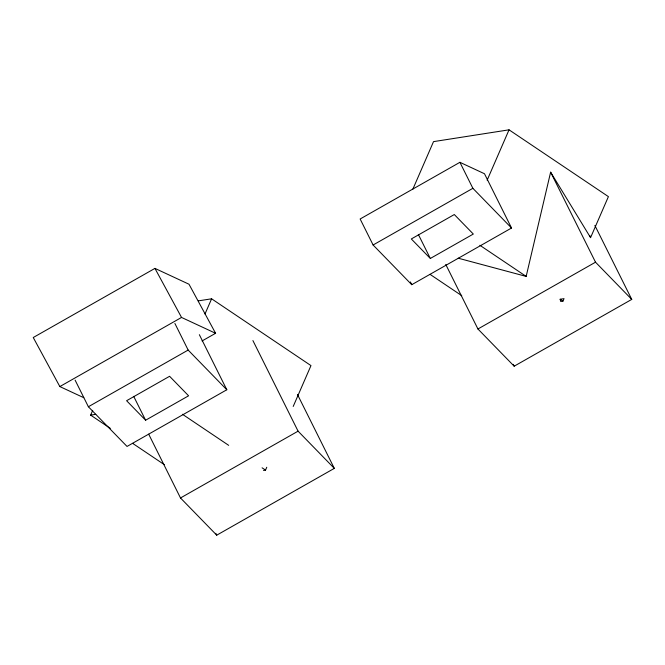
<?xml version="1.0" encoding="UTF-8"?>
<svg xmlns="http://www.w3.org/2000/svg" width="665" height="665" viewBox="0 0 665 665"><rect width="100%" height="100%" fill="white"/><g stroke="black" fill="none" stroke-linecap="round" stroke-linejoin="round"><path stroke-width="1" d="M458.227 258.203L526.165 276.399L550.628 172.169L590.57 237.646L608.409 196.624L509.041 129.825L433.522 141.628L412.865 189.143M110.34 428.368L90.64 415.126L92.701 410.372M204.995 314.005L211.603 298.801L310.971 365.6L293.207 406.456M263.49 470.429L265.526 470.113L266.765 467.262M487.146 180.182L509.041 129.825M562.964 301.137L564.045 298.651L560.146 299.242L560.728 301.486L562.964 301.137L560.146 299.242M202.069 340.962L215.593 333.281L189.001 284.229L154.945 268.386L33.25 337.521L59.842 386.573L83.773 397.703M59.842 386.573L181.537 317.438L215.593 333.281M459.914 162.31L360.139 218.993L373.098 244.994L411.76 284.695L511.535 228.012L484.477 173.74L459.914 162.31L472.873 188.311L511.535 228.012M88.379 406.747L188.153 350.064L226.815 389.765L127.04 446.439L88.379 406.747L75.112 380.131M373.098 244.994L472.873 188.311M145.602 420.222L188.594 395.8L169.592 376.29L126.599 400.712L145.602 420.222L133.698 396.357M430.321 258.469L473.314 234.047L454.311 214.537L411.319 238.959L430.321 258.469L418.351 234.471M180.498 497.969L298.078 431.169L334.312 468.376L216.732 535.175L180.498 497.969L148.694 434.179M477.936 328.992L595.516 262.193L631.75 299.4L514.17 366.199L477.936 328.992L445.758 264.454M198.336 300.871L211.603 298.801M90.64 415.126L95.743 414.328M479.881 245.285L526.165 276.399M430.047 274.362L461.743 295.667M182.434 414.262L228.694 445.351M262.101 467.811L265.526 470.113M132.609 443.339L164.305 464.644M154.945 268.386L181.537 317.438M594.876 225.452L631.75 299.4M550.628 172.169L595.516 262.193M513.255 364.362L514.17 366.199M410.38 281.935L411.76 284.695M297.438 394.428L334.312 468.376M252.908 340.571L298.078 431.169M199.35 334.686L226.815 389.765M174.887 323.448L188.153 350.064M215.809 533.33L216.732 535.175M589.913 235.684L590.57 237.646"/></g></svg>
